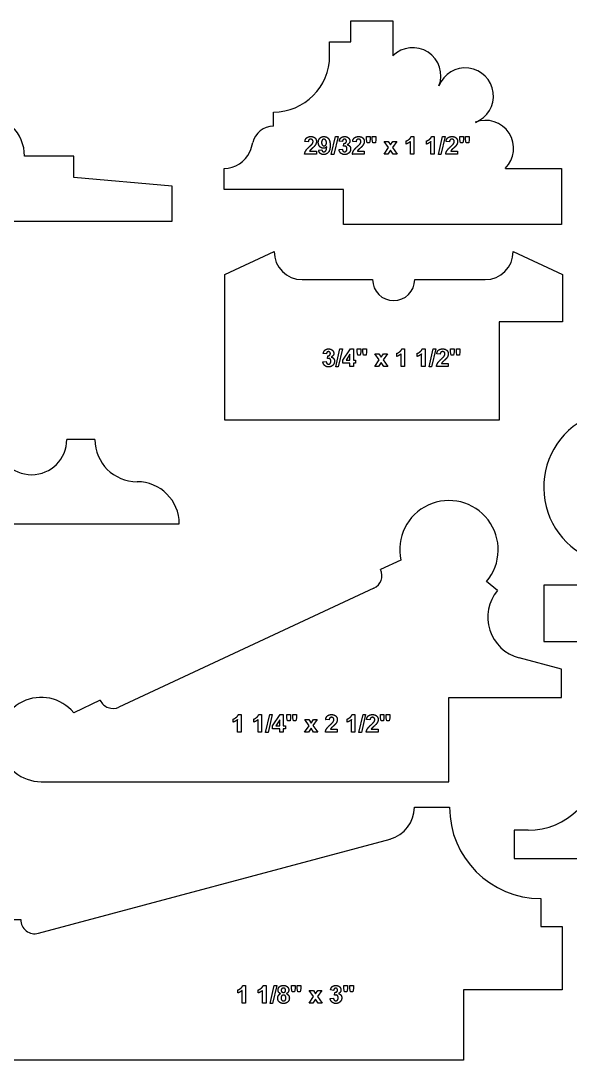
# Model space of a CAD drawing. Header units: millimetres. Extents: x -177 to 177, y -192 to 172.
# Drawn here: x 53.9 to 116, y 52.2 to 169.6 of the extents above; entities that cross this region are included whole.
import ezdxf

# ---------------------------------------------------------------- set-up
doc = ezdxf.new("R2010")
doc.units = ezdxf.units.MM
doc.header["$MEASUREMENT"] = 0
doc.layers.add('Default', color=18, linetype='Continuous')

msp = doc.modelspace()

# ---------------------------------------------------------------- linework, layer by layer
at = {"layer": 'Default', "color": 5}
for p, q in [((91.18, 167.18), (91.18, 169.56)), ((91.18, 169.56), (95.94, 169.56)), ((95.94, 169.56), (95.94, 165.59)), ((88.8, 165.6), (88.8, 167.18)), ((88.8, 167.18), (91.18, 167.18)), ((82.45, 157.66), (82.45, 159.25)), ((88.99, 154.46), (89.46, 156.51)), ((89.75, 156.51), (89.28, 154.46)), ((89.46, 156.51), (89.75, 156.51)), ((92.96, 156.15), (92.96, 156.48)), ((92.96, 156.48), (93.36, 156.48)), ((93.03, 155.78), (92.96, 156.15)), ((93.36, 156.15), (93.3, 155.78)), ((93.36, 156.48), (93.36, 156.15)), ((93.61, 156.15), (93.61, 156.48)), ((93.61, 156.48), (94.02, 156.48)), ((93.68, 155.78), (93.61, 156.15)), ((94.02, 156.15), (93.96, 155.78)), ((94.02, 156.48), (94.02, 156.15)), ((98, 156.49), (98.31, 156.49)), ((98.31, 156.49), (98.31, 154.49)), ((100.31, 156.49), (100.62, 156.49)), ((100.62, 156.49), (100.62, 154.49)), ((101.08, 154.46), (101.55, 156.51)), ((101.83, 156.51), (101.36, 154.46)), ((101.55, 156.51), (101.83, 156.51)), ((103.5, 156.15), (103.5, 156.48)), ((103.5, 156.48), (103.91, 156.48)), ((103.57, 155.78), (103.5, 156.15)), ((103.91, 156.15), (103.85, 155.78)), ((103.91, 156.48), (103.91, 156.15)), ((104.15, 156.15), (104.15, 156.48)), ((104.15, 156.48), (104.56, 156.48)), ((104.22, 155.78), (104.15, 156.15)), ((104.56, 156.15), (104.5, 155.78)), ((104.56, 156.48), (104.56, 156.15)), ((86.39, 155.89), (86.01, 155.93)), ((87.56, 154.95), (87.93, 154.99)), ((89.86, 155.02), (90.23, 155.06)), ((90.24, 155.93), (89.89, 155.98)), ((90.35, 155.39), (90.39, 155.72)), ((91.78, 155.89), (91.4, 155.93)), ((93.3, 155.78), (93.03, 155.78)), ((93.96, 155.78), (93.68, 155.78)), ((94.94, 154.49), (95.45, 155.24)), ((95.45, 155.24), (94.96, 155.94)), ((94.96, 155.94), (95.42, 155.94)), ((95.42, 155.94), (95.67, 155.54)), ((95.67, 155.54), (95.93, 155.94)), ((96.37, 155.94), (95.89, 155.25)), ((95.89, 155.25), (96.42, 154.49)), ((95.93, 155.94), (96.37, 155.94)), ((97.44, 155.64), (97.44, 155.99)), ((97.93, 154.49), (97.93, 155.93)), ((99.75, 155.64), (99.75, 155.99)), ((100.24, 154.49), (100.24, 155.93)), ((102.33, 155.89), (101.94, 155.93)), ((103.85, 155.78), (103.57, 155.78)), ((104.5, 155.78), (104.22, 155.78)), ((59.9, 154.26), (54.35, 154.26)), ((59.9, 151.87), (59.9, 154.26)), ((87.31, 154.49), (85.97, 154.49)), ((86.54, 154.85), (87.31, 154.85)), ((87.31, 154.85), (87.31, 154.49)), ((89.28, 154.46), (88.99, 154.46)), ((92.71, 154.49), (91.36, 154.49)), ((91.93, 154.85), (92.71, 154.85)), ((92.71, 154.85), (92.71, 154.49)), ((95.38, 154.49), (94.94, 154.49)), ((95.67, 154.94), (95.38, 154.49)), ((95.96, 154.49), (95.67, 154.94)), ((96.42, 154.49), (95.96, 154.49)), ((98.31, 154.49), (97.93, 154.49)), ((100.62, 154.49), (100.24, 154.49)), ((101.36, 154.46), (101.08, 154.46)), ((103.25, 154.49), (101.91, 154.49)), ((102.48, 154.85), (103.25, 154.85)), ((103.25, 154.85), (103.25, 154.49)), ((76.89, 150.51), (76.89, 152.89)), ((108.64, 152.89), (114.99, 152.89)), ((114.99, 152.89), (114.99, 146.54)), ((71.02, 150.9), (59.9, 151.87)), ((71.02, 146.93), (71.02, 150.9)), ((90.38, 150.51), (76.89, 150.51)), ((90.38, 146.54), (90.38, 150.51)), ((7.52, 146.93), (71.02, 146.93)), ((114.99, 146.54), (90.38, 146.54)), ((76.98, 140.92), (82.54, 143.51)), ((109.52, 143.51), (115.08, 140.92)), ((76.98, 124.46), (76.98, 140.92)), ((115.08, 140.92), (115.08, 135.58)), ((85.71, 140.34), (93.65, 140.34)), ((98.41, 140.34), (106.35, 140.34)), ((115.08, 135.58), (107.94, 135.58)), ((107.94, 135.58), (107.94, 124.46)), ((88.43, 131.94), (88.08, 132)), ((88.54, 131.41), (88.58, 131.73)), ((89.49, 130.47), (89.96, 132.52)), ((90.24, 132.52), (89.77, 130.47)), ((89.96, 132.52), (90.24, 132.52)), ((90.29, 131.24), (91.14, 132.5)), ((91.09, 131.9), (90.65, 131.24)), ((91.09, 131.24), (91.09, 131.9)), ((91.14, 132.5), (91.48, 132.5)), ((91.48, 132.5), (91.48, 131.24)), ((91.91, 132.16), (91.91, 132.5)), ((91.91, 132.5), (92.31, 132.5)), ((91.98, 131.8), (91.91, 132.16)), ((92.25, 131.8), (91.98, 131.8)), ((92.31, 132.16), (92.25, 131.8)), ((92.31, 132.5), (92.31, 132.16)), ((92.56, 132.16), (92.56, 132.5)), ((92.56, 132.5), (92.97, 132.5)), ((92.63, 131.8), (92.56, 132.16)), ((92.91, 131.8), (92.63, 131.8)), ((92.97, 132.16), (92.91, 131.8)), ((92.97, 132.5), (92.97, 132.16)), ((94.4, 131.26), (93.91, 131.96)), ((93.91, 131.96), (94.37, 131.96)), ((94.37, 131.96), (94.62, 131.56)), ((94.62, 131.56), (94.88, 131.96)), ((95.32, 131.96), (94.84, 131.27)), ((94.88, 131.96), (95.32, 131.96)), ((96.39, 131.66), (96.39, 132.01)), ((96.88, 130.51), (96.88, 131.95)), ((96.96, 132.51), (97.27, 132.51)), ((97.27, 132.51), (97.27, 130.51)), ((98.7, 131.66), (98.7, 132.01)), ((99.19, 130.51), (99.19, 131.95)), ((99.26, 132.51), (99.57, 132.51)), ((99.57, 132.51), (99.57, 130.51)), ((100.03, 130.47), (100.5, 132.52)), ((100.78, 132.52), (100.31, 130.47)), ((100.5, 132.52), (100.78, 132.52)), ((101.28, 131.91), (100.9, 131.94)), ((102.45, 132.16), (102.45, 132.5)), ((102.45, 132.5), (102.86, 132.5)), ((102.52, 131.8), (102.45, 132.16)), ((102.8, 131.8), (102.52, 131.8)), ((102.86, 132.16), (102.8, 131.8)), ((102.86, 132.5), (102.86, 132.16)), ((103.11, 132.16), (103.11, 132.5)), ((103.11, 132.5), (103.51, 132.5)), ((103.18, 131.8), (103.11, 132.16)), ((103.45, 131.8), (103.18, 131.8)), ((103.51, 132.16), (103.45, 131.8)), ((103.51, 132.5), (103.51, 132.16)), ((88.04, 131.03), (88.41, 131.08)), ((89.77, 130.47), (89.49, 130.47)), ((90.29, 130.91), (90.29, 131.24)), ((91.09, 130.91), (90.29, 130.91)), ((90.65, 131.24), (91.09, 131.24)), ((91.09, 130.51), (91.09, 130.91)), ((91.48, 130.51), (91.09, 130.51)), ((91.48, 131.24), (91.72, 131.24)), ((91.72, 130.91), (91.48, 130.91)), ((91.48, 130.91), (91.48, 130.51)), ((91.72, 131.24), (91.72, 130.91)), ((93.89, 130.51), (94.4, 131.26)), ((94.33, 130.51), (93.89, 130.51)), ((94.62, 130.96), (94.33, 130.51)), ((94.91, 130.51), (94.62, 130.96)), ((94.84, 131.27), (95.37, 130.51)), ((95.37, 130.51), (94.91, 130.51)), ((97.27, 130.51), (96.88, 130.51)), ((99.57, 130.51), (99.19, 130.51)), ((100.31, 130.47), (100.03, 130.47)), ((102.2, 130.51), (100.86, 130.51)), ((101.43, 130.87), (102.2, 130.87)), ((102.2, 130.87), (102.2, 130.51)), ((107.94, 124.46), (76.98, 124.46)), ((62.3, 122.27), (59.12, 122.27)), ((30.55, 112.75), (71.82, 112.75)), ((96.84, 108.65), (94.56, 107.59)), ((107.74, 105.23), (106.52, 106.25)), ((120.91, 105.81), (112.97, 105.81)), ((112.97, 105.81), (112.97, 99.46)), ((93.8, 105.48), (65.01, 92.05)), ((112.97, 99.46), (176.47, 99.46)), ((114.97, 96.33), (110.19, 97.61)), ((114.97, 93.15), (114.97, 96.33)), ((62.9, 92.82), (59.9, 91.42)), ((102.27, 93.15), (114.97, 93.15)), ((102.27, 83.63), (102.27, 93.15)), ((77.92, 90.36), (77.92, 90.7)), ((78.41, 89.21), (78.41, 90.64)), ((78.49, 91.21), (78.8, 91.21)), ((78.8, 91.21), (78.8, 89.21)), ((80.23, 90.36), (80.23, 90.7)), ((80.72, 89.21), (80.72, 90.64)), ((80.8, 91.21), (81.11, 91.21)), ((81.11, 91.21), (81.11, 89.21)), ((81.56, 89.17), (82.03, 91.22)), ((82.32, 91.22), (81.85, 89.17)), ((82.03, 91.22), (82.32, 91.22)), ((82.36, 89.93), (83.22, 91.2)), ((83.17, 90.6), (82.72, 89.94)), ((83.17, 89.94), (83.17, 90.6)), ((83.22, 91.2), (83.55, 91.2)), ((83.55, 91.2), (83.55, 89.94)), ((83.98, 90.86), (83.98, 91.2)), ((83.98, 91.2), (84.39, 91.2)), ((84.05, 90.49), (83.98, 90.86)), ((84.33, 90.49), (84.05, 90.49)), ((84.39, 90.86), (84.33, 90.49)), ((84.39, 91.2), (84.39, 90.86)), ((84.64, 90.86), (84.64, 91.2)), ((84.64, 91.2), (85.04, 91.2)), ((84.71, 90.49), (84.64, 90.86)), ((84.98, 90.49), (84.71, 90.49)), ((85.04, 90.86), (84.98, 90.49)), ((85.04, 91.2), (85.04, 90.86)), ((86.48, 89.95), (85.99, 90.65)), ((85.99, 90.65), (86.45, 90.65)), ((86.45, 90.65), (86.7, 90.25)), ((86.7, 90.25), (86.96, 90.65)), ((87.4, 90.65), (86.92, 89.97)), ((86.96, 90.65), (87.4, 90.65)), ((88.74, 90.6), (88.35, 90.64)), ((90.77, 90.36), (90.77, 90.7)), ((91.27, 89.21), (91.27, 90.64)), ((91.34, 91.21), (91.65, 91.21)), ((91.65, 91.21), (91.65, 89.21)), ((92.11, 89.17), (92.57, 91.22)), ((92.86, 91.22), (92.39, 89.17)), ((92.57, 91.22), (92.86, 91.22)), ((93.35, 90.6), (92.97, 90.64)), ((94.53, 90.86), (94.53, 91.2)), ((94.53, 91.2), (94.93, 91.2)), ((94.6, 90.49), (94.53, 90.86)), ((94.87, 90.49), (94.6, 90.49)), ((94.93, 90.86), (94.87, 90.49)), ((94.93, 91.2), (94.93, 90.86)), ((95.18, 90.86), (95.18, 91.2)), ((95.18, 91.2), (95.59, 91.2)), ((95.25, 90.49), (95.18, 90.86)), ((95.53, 90.49), (95.25, 90.49)), ((95.59, 90.86), (95.53, 90.49)), ((95.59, 91.2), (95.59, 90.86)), ((82.36, 89.6), (82.36, 89.93)), ((83.17, 89.6), (82.36, 89.6)), ((82.72, 89.94), (83.17, 89.94)), ((83.17, 89.21), (83.17, 89.6)), ((83.55, 89.94), (83.8, 89.94)), ((83.8, 89.6), (83.55, 89.6)), ((83.55, 89.6), (83.55, 89.21)), ((83.8, 89.94), (83.8, 89.6)), ((85.96, 89.21), (86.48, 89.95)), ((86.7, 89.66), (86.4, 89.21)), ((86.98, 89.21), (86.7, 89.66)), ((86.92, 89.97), (87.45, 89.21)), ((88.89, 89.57), (89.66, 89.57)), ((89.66, 89.57), (89.66, 89.21)), ((93.5, 89.57), (94.28, 89.57)), ((94.28, 89.57), (94.28, 89.21)), ((78.8, 89.21), (78.41, 89.21)), ((81.11, 89.21), (80.72, 89.21)), ((81.85, 89.17), (81.56, 89.17)), ((83.55, 89.21), (83.17, 89.21)), ((86.4, 89.21), (85.96, 89.21)), ((87.45, 89.21), (86.98, 89.21)), ((89.66, 89.21), (88.32, 89.21)), ((91.65, 89.21), (91.27, 89.21)), ((92.39, 89.17), (92.11, 89.17)), ((94.28, 89.21), (92.93, 89.21)), ((56.23, 83.63), (102.27, 83.63)), ((98.38, 80.75), (102.35, 80.75)), ((111.21, 78.14), (109.62, 78.14)), ((109.62, 78.14), (109.62, 74.97)), ((55.92, 66.52), (95.62, 77.15)), ((109.62, 74.97), (138.83, 74.97)), ((112.66, 70.43), (112.66, 67.26)), ((50.75, 68.05), (53.93, 68.05)), ((112.66, 67.26), (115.04, 67.26)), ((115.04, 67.26), (115.04, 60.11)), ((78.43, 59.77), (78.43, 60.11)), ((78.92, 58.62), (78.92, 60.06)), ((79, 60.62), (79.31, 60.62)), ((79.31, 60.62), (79.31, 58.62)), ((80.74, 59.77), (80.74, 60.11)), ((81.23, 58.62), (81.23, 60.06)), ((81.31, 60.62), (81.62, 60.62)), ((81.62, 60.62), (81.62, 58.62)), ((82.07, 58.58), (82.54, 60.63)), ((82.83, 60.63), (82.36, 58.58)), ((82.54, 60.63), (82.83, 60.63)), ((84.49, 60.27), (84.49, 60.61)), ((84.49, 60.61), (84.9, 60.61)), ((84.56, 59.9), (84.49, 60.27)), ((84.84, 59.9), (84.56, 59.9)), ((84.9, 60.27), (84.84, 59.9)), ((84.9, 60.61), (84.9, 60.27)), ((85.15, 60.27), (85.15, 60.61)), ((85.15, 60.61), (85.55, 60.61)), ((85.22, 59.9), (85.15, 60.27)), ((85.49, 59.9), (85.22, 59.9)), ((85.55, 60.27), (85.49, 59.9)), ((85.55, 60.61), (85.55, 60.27)), ((86.99, 59.36), (86.5, 60.06)), ((86.5, 60.06), (86.96, 60.06)), ((86.96, 60.06), (87.2, 59.67)), ((87.2, 59.67), (87.47, 60.06)), ((87.91, 60.06), (87.43, 59.38)), ((87.47, 60.06), (87.91, 60.06)), ((89.25, 60.05), (88.9, 60.11)), ((90.42, 60.27), (90.42, 60.61)), ((90.42, 60.61), (90.83, 60.61)), ((90.49, 59.9), (90.42, 60.27)), ((90.76, 59.9), (90.49, 59.9)), ((90.83, 60.27), (90.76, 59.9)), ((90.83, 60.61), (90.83, 60.27)), ((91.07, 60.27), (91.07, 60.61)), ((91.07, 60.61), (91.48, 60.61)), ((91.14, 59.9), (91.07, 60.27)), ((91.42, 59.9), (91.14, 59.9)), ((91.48, 60.27), (91.42, 59.9)), ((91.48, 60.61), (91.48, 60.27)), ((115.04, 60.11), (103.93, 60.11)), ((103.93, 60.11), (103.93, 52.18)), ((86.47, 58.62), (86.99, 59.36)), ((87.2, 59.07), (86.91, 58.62)), ((87.49, 58.62), (87.2, 59.07)), ((87.43, 59.38), (87.96, 58.62)), ((88.86, 59.14), (89.23, 59.19)), ((89.36, 59.52), (89.4, 59.84)), ((79.31, 58.62), (78.92, 58.62)), ((81.62, 58.62), (81.23, 58.62)), ((82.36, 58.58), (82.07, 58.58)), ((86.91, 58.62), (86.47, 58.62)), ((87.96, 58.62), (87.49, 58.62)), ((103.93, 52.18), (38.84, 52.18))]:
    msp.add_line(p, q, dxfattribs=at)
for centre, radius, start, end in [((82.45, 165.6), 6.35, 270, 0), ((98.18, 163.35), 3.18, 338.9057, 135), ((104.11, 161.06), 3.18, 291.0943, 158.9057), ((49.59, 154.26), 4.76, 0, 90), ((82.45, 155.28), 2.38, 90, 167.3984), ((106.39, 155.14), 3.18, 315, 111.0943), ((74.84, 156.98), 5.41, 335.9583, 347.3984), ((76.89, 156.06), 3.17, 270, 335.9583), ((85.71, 143.51), 3.18, 180, 270), ((106.35, 143.51), 3.18, 270, 360), ((96.03, 140.34), 2.38, 180, 0), ((121.7, 116.88), 8.73, 123.7958, 264.7859), ((55.15, 122.27), 3.97, 180, 0), ((67.06, 122.27), 4.76, 180, 270), ((67.06, 112.75), 4.76, 0, 90), ((102.27, 109.82), 5.56, 320, 192.1942), ((93.12, 106.91), 1.59, 295, 25), ((111.42, 102.21), 4.76, 140.6435, 255), ((56.23, 88.39), 4.76, 39.5693, 270), ((64.34, 93.49), 1.59, 205, 295.0001), ((111.21, 86.08), 7.94, 270, 0), ((94.65, 80.75), 3.72, 285, 0), ((112.66, 80.75), 10.32, 180, 270), ((55.51, 68.05), 1.59, 180, 285.0001)]:
    msp.add_arc(centre, radius, start, end, dxfattribs=at)
for points in [[(86.01, 155.93), (86.04, 156.23), (86.22, 156.36)], [(86.22, 156.36), (86.4, 156.49), (86.67, 156.49)], [(86.67, 156.19), (86.54, 156.19), (86.47, 156.12)], [(86.67, 156.49), (86.97, 156.49), (87.14, 156.34)], [(86.86, 156.12), (86.79, 156.19), (86.67, 156.19)], [(87.14, 156.34), (87.31, 156.18), (87.31, 155.94)], [(87.52, 155.82), (87.52, 156.12), (87.7, 156.31)], [(87.7, 156.31), (87.88, 156.49), (88.16, 156.49)], [(88.15, 156.19), (88.04, 156.19), (87.97, 156.1)], [(88.35, 156.08), (88.26, 156.19), (88.15, 156.19)], [(88.16, 156.49), (88.47, 156.49), (88.66, 156.26)], [(88.66, 156.26), (88.86, 156.03), (88.86, 155.49)], [(89.89, 155.98), (89.93, 156.16), (90, 156.27)], [(90, 156.27), (90.08, 156.37), (90.21, 156.43)], [(90.21, 156.43), (90.34, 156.49), (90.5, 156.49)], [(90.48, 156.19), (90.39, 156.19), (90.32, 156.12)], [(90.64, 156.13), (90.58, 156.19), (90.48, 156.19)], [(90.5, 156.49), (90.77, 156.49), (90.94, 156.32)], [(90.7, 155.97), (90.7, 156.07), (90.64, 156.13)], [(90.94, 156.32), (91.08, 156.17), (91.08, 155.99)], [(91.4, 155.93), (91.43, 156.23), (91.62, 156.36)], [(91.62, 156.36), (91.8, 156.49), (92.07, 156.49)], [(92.06, 156.19), (91.94, 156.19), (91.87, 156.12)], [(92.26, 156.12), (92.19, 156.19), (92.06, 156.19)], [(92.07, 156.49), (92.37, 156.49), (92.54, 156.34)], [(92.54, 156.34), (92.71, 156.18), (92.71, 155.94)], [(97.44, 155.99), (97.59, 156.04), (97.76, 156.17)], [(97.76, 156.17), (97.94, 156.31), (98, 156.49)], [(99.75, 155.99), (99.9, 156.04), (100.07, 156.17)], [(100.07, 156.17), (100.25, 156.31), (100.31, 156.49)], [(101.94, 155.93), (101.98, 156.23), (102.16, 156.36)], [(102.16, 156.36), (102.34, 156.49), (102.61, 156.49)], [(102.6, 156.19), (102.48, 156.19), (102.41, 156.12)], [(102.8, 156.12), (102.73, 156.19), (102.6, 156.19)], [(102.61, 156.49), (102.91, 156.49), (103.08, 156.34)], [(103.08, 156.34), (103.25, 156.18), (103.25, 155.94)], [(86.1, 154.88), (86.21, 155.06), (86.53, 155.36)], [(86.47, 156.12), (86.4, 156.05), (86.39, 155.89)], [(86.53, 155.36), (86.79, 155.6), (86.85, 155.68)], [(86.62, 154.96), (86.57, 154.9), (86.54, 154.85)], [(86.85, 155.18), (86.67, 155.01), (86.62, 154.96)], [(86.85, 155.68), (86.93, 155.8), (86.93, 155.92)], [(87.11, 155.43), (87.04, 155.34), (86.85, 155.18)], [(86.93, 155.92), (86.93, 156.05), (86.86, 156.12)], [(87.26, 155.69), (87.22, 155.56), (87.11, 155.43)], [(87.31, 155.94), (87.31, 155.81), (87.26, 155.69)], [(87.7, 155.34), (87.52, 155.53), (87.52, 155.82)], [(88.11, 155.16), (87.87, 155.16), (87.7, 155.34)], [(87.97, 156.1), (87.89, 156.02), (87.89, 155.82)], [(87.89, 155.82), (87.89, 155.63), (87.97, 155.54)], [(87.93, 154.99), (87.94, 154.87), (88, 154.82)], [(87.97, 155.54), (88.05, 155.44), (88.17, 155.44)], [(88.47, 155.33), (88.32, 155.16), (88.11, 155.16)], [(88.17, 155.44), (88.28, 155.44), (88.36, 155.53)], [(88.44, 155.79), (88.44, 155.98), (88.35, 156.08)], [(88.36, 155.53), (88.44, 155.62), (88.44, 155.79)], [(88.36, 154.88), (88.45, 154.98), (88.47, 155.33)], [(88.86, 155.49), (88.86, 154.94), (88.65, 154.7)], [(90.06, 154.61), (89.89, 154.77), (89.86, 155.02)], [(90.23, 155.06), (90.24, 154.92), (90.32, 154.84)], [(90.32, 156.12), (90.25, 156.05), (90.24, 155.93)], [(90.51, 155.42), (90.44, 155.42), (90.35, 155.39)], [(90.39, 155.72), (90.54, 155.71), (90.62, 155.78)], [(90.69, 155.33), (90.62, 155.42), (90.51, 155.42)], [(90.62, 155.78), (90.7, 155.85), (90.7, 155.97)], [(90.68, 154.86), (90.76, 154.95), (90.76, 155.1)], [(90.76, 155.1), (90.76, 155.25), (90.69, 155.33)], [(91.08, 155.99), (91.08, 155.73), (90.79, 155.57)], [(90.79, 155.57), (90.96, 155.53), (91.06, 155.41)], [(91.17, 155.09), (91.17, 154.83), (90.98, 154.64)], [(91.06, 155.41), (91.17, 155.28), (91.17, 155.09)], [(91.49, 154.88), (91.6, 155.06), (91.93, 155.36)], [(91.87, 156.12), (91.79, 156.05), (91.78, 155.89)], [(91.93, 155.36), (92.19, 155.6), (92.25, 155.68)], [(92.01, 154.96), (91.96, 154.9), (91.93, 154.85)], [(92.25, 155.18), (92.06, 155.01), (92.01, 154.96)], [(92.25, 155.68), (92.33, 155.8), (92.33, 155.92)], [(92.5, 155.43), (92.43, 155.34), (92.25, 155.18)], [(92.33, 155.92), (92.33, 156.05), (92.26, 156.12)], [(92.66, 155.69), (92.61, 155.56), (92.5, 155.43)], [(92.71, 155.94), (92.71, 155.81), (92.66, 155.69)], [(97.93, 155.93), (97.72, 155.74), (97.44, 155.64)], [(100.24, 155.93), (100.03, 155.74), (99.75, 155.64)], [(102.04, 154.88), (102.15, 155.06), (102.47, 155.36)], [(102.41, 156.12), (102.34, 156.05), (102.33, 155.89)], [(102.47, 155.36), (102.73, 155.6), (102.79, 155.68)], [(102.56, 154.96), (102.51, 154.9), (102.48, 154.85)], [(102.79, 155.18), (102.6, 155.01), (102.56, 154.96)], [(102.79, 155.68), (102.87, 155.8), (102.87, 155.92)], [(103.05, 155.43), (102.98, 155.34), (102.79, 155.18)], [(102.87, 155.92), (102.87, 156.05), (102.8, 156.12)], [(103.2, 155.69), (103.15, 155.56), (103.05, 155.43)], [(103.25, 155.94), (103.25, 155.81), (103.2, 155.69)], [(85.97, 154.49), (85.99, 154.7), (86.1, 154.88)], [(87.75, 154.58), (87.6, 154.7), (87.56, 154.95)], [(88.12, 154.46), (87.89, 154.46), (87.75, 154.58)], [(88, 154.82), (88.06, 154.77), (88.16, 154.77)], [(88.65, 154.7), (88.45, 154.46), (88.12, 154.46)], [(88.16, 154.77), (88.28, 154.77), (88.36, 154.88)], [(90.5, 154.46), (90.24, 154.46), (90.06, 154.61)], [(90.32, 154.84), (90.39, 154.77), (90.49, 154.77)], [(90.49, 154.77), (90.61, 154.77), (90.68, 154.86)], [(90.98, 154.64), (90.79, 154.46), (90.5, 154.46)], [(91.36, 154.49), (91.39, 154.7), (91.49, 154.88)], [(101.91, 154.49), (101.93, 154.7), (102.04, 154.88)], [(88.08, 132), (88.12, 132.18), (88.19, 132.28)], [(88.19, 132.28), (88.26, 132.39), (88.39, 132.45)], [(88.39, 132.45), (88.52, 132.51), (88.68, 132.51)], [(88.51, 132.14), (88.44, 132.07), (88.43, 131.94)], [(88.67, 132.2), (88.58, 132.2), (88.51, 132.14)], [(88.58, 131.73), (88.73, 131.73), (88.8, 131.8)], [(88.82, 132.14), (88.77, 132.2), (88.67, 132.2)], [(88.68, 132.51), (88.96, 132.51), (89.13, 132.33)], [(88.8, 131.8), (88.88, 131.87), (88.88, 131.99)], [(88.88, 131.99), (88.88, 132.09), (88.82, 132.14)], [(89.27, 132), (89.27, 131.74), (88.98, 131.59)], [(88.98, 131.59), (89.15, 131.55), (89.25, 131.42)], [(89.13, 132.33), (89.27, 132.19), (89.27, 132)], [(96.39, 132.01), (96.54, 132.05), (96.71, 132.19)], [(96.88, 131.95), (96.67, 131.75), (96.39, 131.66)], [(96.71, 132.19), (96.89, 132.33), (96.96, 132.51)], [(98.7, 132.01), (98.85, 132.05), (99.02, 132.19)], [(99.19, 131.95), (98.98, 131.75), (98.7, 131.66)], [(99.02, 132.19), (99.2, 132.33), (99.26, 132.51)], [(100.9, 131.94), (100.93, 132.25), (101.11, 132.38)], [(101.11, 132.38), (101.29, 132.51), (101.56, 132.51)], [(101.36, 132.13), (101.29, 132.07), (101.28, 131.91)], [(101.56, 132.2), (101.43, 132.2), (101.36, 132.13)], [(101.42, 131.37), (101.68, 131.62), (101.74, 131.7)], [(101.56, 132.51), (101.86, 132.51), (102.03, 132.35)], [(101.75, 132.13), (101.68, 132.2), (101.56, 132.2)], [(101.74, 131.7), (101.82, 131.82), (101.82, 131.94)], [(101.82, 131.94), (101.82, 132.07), (101.75, 132.13)], [(102.15, 131.7), (102.11, 131.58), (102, 131.45)], [(102.03, 132.35), (102.2, 132.19), (102.2, 131.96)], [(102.2, 131.96), (102.2, 131.82), (102.15, 131.7)], [(88.25, 130.63), (88.07, 130.78), (88.04, 131.03)], [(88.69, 130.47), (88.42, 130.47), (88.25, 130.63)], [(88.41, 131.08), (88.43, 130.94), (88.5, 130.86)], [(88.5, 130.86), (88.58, 130.78), (88.68, 130.78)], [(88.7, 131.44), (88.63, 131.44), (88.54, 131.41)], [(88.68, 130.78), (88.79, 130.78), (88.87, 130.87)], [(89.16, 130.66), (88.97, 130.47), (88.69, 130.47)], [(88.87, 131.35), (88.8, 131.44), (88.7, 131.44)], [(88.94, 131.12), (88.94, 131.27), (88.87, 131.35)], [(88.87, 130.87), (88.94, 130.97), (88.94, 131.12)], [(89.35, 131.11), (89.35, 130.85), (89.16, 130.66)], [(89.25, 131.42), (89.35, 131.29), (89.35, 131.11)], [(100.86, 130.51), (100.88, 130.71), (100.99, 130.89)], [(100.99, 130.89), (101.1, 131.08), (101.42, 131.37)], [(101.51, 130.98), (101.46, 130.92), (101.43, 130.87)], [(101.74, 131.2), (101.56, 131.03), (101.51, 130.98)], [(102, 131.45), (101.93, 131.36), (101.74, 131.2)], [(77.92, 90.7), (78.07, 90.75), (78.25, 90.89)], [(78.41, 90.64), (78.2, 90.45), (77.92, 90.36)], [(78.25, 90.89), (78.42, 91.02), (78.49, 91.21)], [(80.23, 90.7), (80.38, 90.75), (80.55, 90.89)], [(80.72, 90.64), (80.51, 90.45), (80.23, 90.36)], [(80.55, 90.89), (80.73, 91.02), (80.8, 91.21)], [(88.35, 90.64), (88.39, 90.94), (88.57, 91.08)], [(88.57, 91.08), (88.75, 91.21), (89.02, 91.21)], [(88.82, 90.83), (88.75, 90.76), (88.74, 90.6)], [(89.01, 90.9), (88.89, 90.9), (88.82, 90.83)], [(88.88, 90.07), (89.14, 90.31), (89.2, 90.4)], [(89.21, 90.83), (89.14, 90.9), (89.01, 90.9)], [(89.02, 91.21), (89.32, 91.21), (89.49, 91.05)], [(89.2, 90.4), (89.28, 90.52), (89.28, 90.63)], [(89.28, 90.63), (89.28, 90.76), (89.21, 90.83)], [(89.61, 90.4), (89.56, 90.28), (89.46, 90.14)], [(89.49, 91.05), (89.66, 90.89), (89.66, 90.65)], [(89.66, 90.65), (89.66, 90.52), (89.61, 90.4)], [(90.77, 90.7), (90.92, 90.75), (91.1, 90.89)], [(91.27, 90.64), (91.06, 90.45), (90.77, 90.36)], [(91.1, 90.89), (91.27, 91.02), (91.34, 91.21)], [(92.97, 90.64), (93, 90.94), (93.19, 91.08)], [(93.19, 91.08), (93.37, 91.21), (93.64, 91.21)], [(93.44, 90.83), (93.36, 90.76), (93.35, 90.6)], [(93.63, 90.9), (93.51, 90.9), (93.44, 90.83)], [(93.5, 90.07), (93.76, 90.31), (93.82, 90.4)], [(93.83, 90.83), (93.76, 90.9), (93.63, 90.9)], [(93.64, 91.21), (93.94, 91.21), (94.11, 91.05)], [(93.82, 90.4), (93.9, 90.52), (93.9, 90.63)], [(93.9, 90.63), (93.9, 90.76), (93.83, 90.83)], [(94.23, 90.4), (94.18, 90.28), (94.07, 90.14)], [(94.11, 91.05), (94.28, 90.89), (94.28, 90.65)], [(94.28, 90.65), (94.28, 90.52), (94.23, 90.4)], [(88.32, 89.21), (88.34, 89.41), (88.45, 89.59)], [(88.45, 89.59), (88.56, 89.77), (88.88, 90.07)], [(88.97, 89.67), (88.92, 89.62), (88.89, 89.57)], [(89.2, 89.89), (89.01, 89.73), (88.97, 89.67)], [(89.46, 90.14), (89.39, 90.06), (89.2, 89.89)], [(92.93, 89.21), (92.95, 89.41), (93.06, 89.59)], [(93.06, 89.59), (93.17, 89.77), (93.5, 90.07)], [(93.58, 89.67), (93.53, 89.62), (93.5, 89.57)], [(93.82, 89.89), (93.63, 89.73), (93.58, 89.67)], [(94.07, 90.14), (94, 90.06), (93.82, 89.89)], [(78.43, 60.11), (78.58, 60.16), (78.76, 60.3)], [(78.92, 60.06), (78.71, 59.86), (78.43, 59.77)], [(78.76, 60.3), (78.93, 60.44), (79, 60.62)], [(80.74, 60.11), (80.89, 60.16), (81.06, 60.3)], [(81.23, 60.06), (81.02, 59.86), (80.74, 59.77)], [(81.06, 60.3), (81.24, 60.44), (81.31, 60.62)], [(82.97, 60.1), (82.97, 60.33), (83.13, 60.47)], [(83.04, 59.86), (82.97, 59.97), (82.97, 60.1)], [(83.13, 60.47), (83.29, 60.62), (83.58, 60.62)], [(83.4, 60.25), (83.33, 60.19), (83.33, 60.08)], [(83.33, 60.08), (83.33, 59.96), (83.4, 59.89)], [(83.58, 60.32), (83.47, 60.32), (83.4, 60.25)], [(83.4, 59.89), (83.47, 59.83), (83.58, 59.83)], [(83.58, 60.62), (83.87, 60.62), (84.02, 60.47)], [(83.76, 60.26), (83.69, 60.32), (83.58, 60.32)], [(83.58, 59.83), (83.69, 59.83), (83.76, 59.89)], [(83.83, 60.08), (83.83, 60.19), (83.76, 60.26)], [(83.76, 59.89), (83.83, 59.96), (83.83, 60.08)], [(84.02, 60.47), (84.18, 60.33), (84.18, 60.1)], [(84.18, 60.1), (84.18, 59.96), (84.11, 59.86)], [(88.9, 60.11), (88.94, 60.29), (89.01, 60.39)], [(89.01, 60.39), (89.08, 60.5), (89.21, 60.56)], [(89.21, 60.56), (89.34, 60.62), (89.5, 60.62)], [(89.33, 60.24), (89.26, 60.18), (89.25, 60.05)], [(89.49, 60.31), (89.39, 60.31), (89.33, 60.24)], [(89.4, 59.84), (89.55, 59.84), (89.62, 59.91)], [(89.64, 60.25), (89.59, 60.31), (89.49, 60.31)], [(89.5, 60.62), (89.78, 60.62), (89.95, 60.44)], [(89.62, 59.91), (89.7, 59.98), (89.7, 60.09)], [(89.7, 60.09), (89.7, 60.19), (89.64, 60.25)], [(90.08, 60.11), (90.08, 59.85), (89.8, 59.7)], [(89.95, 60.44), (90.08, 60.29), (90.08, 60.11)], [(82.94, 59.19), (82.94, 59.35), (83.02, 59.48)], [(83.15, 58.72), (82.94, 58.89), (82.94, 59.19)], [(83.02, 59.48), (83.09, 59.62), (83.26, 59.69)], [(83.26, 59.69), (83.11, 59.75), (83.04, 59.86)], [(83.6, 58.58), (83.33, 58.58), (83.15, 58.72)], [(83.38, 59.43), (83.31, 59.33), (83.31, 59.22)], [(83.31, 59.22), (83.31, 59.06), (83.39, 58.97)], [(83.59, 59.53), (83.45, 59.53), (83.38, 59.43)], [(83.39, 58.97), (83.47, 58.88), (83.6, 58.88)], [(83.79, 59.45), (83.71, 59.53), (83.59, 59.53)], [(83.6, 58.88), (83.72, 58.88), (83.8, 58.96)], [(84.07, 58.75), (83.89, 58.58), (83.6, 58.58)], [(83.87, 59.22), (83.87, 59.36), (83.79, 59.45)], [(83.8, 58.96), (83.87, 59.05), (83.87, 59.22)], [(84.11, 59.86), (84.04, 59.75), (83.91, 59.69)], [(83.91, 59.69), (84.08, 59.62), (84.16, 59.5)], [(84.25, 59.2), (84.25, 58.93), (84.07, 58.75)], [(84.16, 59.5), (84.25, 59.37), (84.25, 59.2)], [(89.07, 58.74), (88.89, 58.89), (88.86, 59.14)], [(89.51, 58.58), (89.24, 58.58), (89.07, 58.74)], [(89.23, 59.19), (89.25, 59.04), (89.32, 58.97)], [(89.32, 58.97), (89.4, 58.89), (89.5, 58.89)], [(89.52, 59.54), (89.45, 59.54), (89.36, 59.52)], [(89.5, 58.89), (89.61, 58.89), (89.69, 58.98)], [(89.98, 58.77), (89.79, 58.58), (89.51, 58.58)], [(89.69, 59.46), (89.62, 59.54), (89.52, 59.54)], [(89.76, 59.23), (89.76, 59.37), (89.69, 59.46)], [(89.69, 58.98), (89.76, 59.07), (89.76, 59.23)], [(89.8, 59.7), (89.97, 59.66), (90.07, 59.53)], [(90.17, 59.22), (90.17, 58.95), (89.98, 58.77)], [(90.07, 59.53), (90.17, 59.4), (90.17, 59.22)]]:
    msp.add_open_spline(points, degree=2, dxfattribs=at)

doc.saveas('drawing.dxf')
